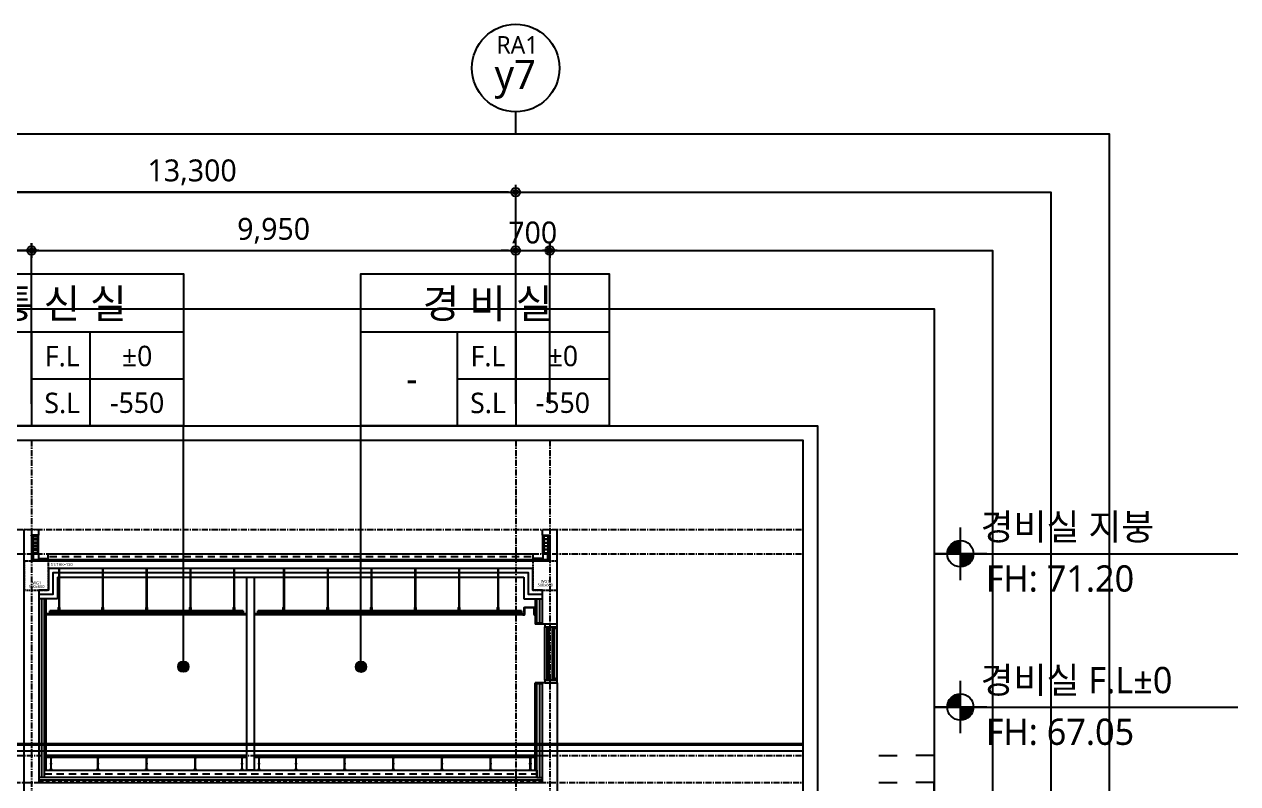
# Model space of a CAD drawing. Header units: millimetres. Extents: x 0 to 244676, y -5263 to 84354.
# Drawn here: x 200500 to 225440, y 26332 to 41941 of the extents above; entities that cross this region are included whole.
import ezdxf
from ezdxf.enums import TextEntityAlignment as Align

# ---------------------------------------------------------------- set-up
doc = ezdxf.new("R2010")
doc.units = ezdxf.units.MM
doc.header["$LTSCALE"] = 100
doc.header["$MEASUREMENT"] = 0
doc.header["$PDSIZE"] = -10
for name, pattern in [('CENTER', [2, 1.25, -0.25, 0.25, -0.25]), ('HID', [2.5, 1.5, -1]), ('HIDDEN', [9.525, 6.35, -3.175])]:
    doc.linetypes.add(name, pattern=pattern)
doc.layers.get('0').update_dxf_attribs({"linetype": 'CONTINUOUS'})
doc.layers.get('Defpoints').update_dxf_attribs({"color": 171, "linetype": 'CONTINUOUS'})
doc.layers.add('A-XXXX-HATC', color=8, linetype='CONTINUOUS', lineweight=18)
for name, color, linetype in [('ACCESS FLOOR', 9, 'CONTINUOUS'), ('CEN(ST)', 1, 'CENTER'), ('CON', 2, 'CONTINUOUS'), ('DIM', 7, 'CONTINUOUS'), ('ELE4', 4, 'CONTINUOUS'), ('FIN', 8, 'CONTINUOUS'), ('FIN-2', 251, 'CONTINUOUS'), ('INS', 5, 'BATTING'), ('LED', 7, 'CONTINUOUS'), ('NDIM', 7, 'CONTINUOUS'), ('STL', 3, 'CONTINUOUS'), ('SYM', 7, 'CONTINUOUS'), ('SYM(AXIS)', 7, 'CONTINUOUS'), ('TEXT(AXIS)', 2, 'CONTINUOUS'), ('TEXT(실명)', 3, 'CONTINUOUS'), ('TEXT-기입', 6, 'CONTINUOUS'), ('TITLE', 7, 'CONTINUOUS'), ('WAL', 3, 'CONTINUOUS'), ('WALL-석고보드', 7, 'CONTINUOUS'), ('WIN', 4, 'CONTINUOUS'), ('WIN-G', 252, 'CONTINUOUS'), ('wire-meshes', 1, 'CONTINUOUS'), ('방수', 8, 'HIDDEN')]:
    doc.layers.add(name, color=color, linetype=linetype)
doc.styles.add('TE', font='malgun_0.ttf')
doc.styles.add('나눔바른고딕', font='NanumBarunGothic.ttf')
doc.linetypes.add('BATTING', pattern='A,0.0001,-0.1,[134,ltypeshp.shx,S=0.1,R=0,X=-0.1,Y=0],-0.2,[134,ltypeshp.shx,S=0.1,R=180,X=0.1,Y=0],-0.1', length=0.4001)
doc.dimstyles.new('BA', dxfattribs={"dimscale": 500, "dimtxt": 3, "dimasz": 1, "dimexe": 1, "dimexo": 5, "dimgap": 0.9, "dimtad": 1, "dimdec": 0, "dimdsep": 46, "dimlunit": 6, "dimtxsty": 'TE', "dimblk": 'DDD', "dimcen": 2.5, "dimclrd": 256, "dimclre": 256, "dimclrt": 3, "dimazin": 2, "dimtfac": 1, "dimtdec": 0, "dimtix": 1, "dimtmove": 2, "dimatfit": 3, "dimldrblk": 'DDD', "dimfxl": 1, "dimtolj": 1, "dimtzin": 0, "dimarcsym": 2})
pattern_1 = [(45, (-35001092.737, 1074977.951), (-8.838834765, 8.838834765), []), (135, (-35001092.737, 1074977.951), (-8.838834765, -8.838834765), [])]

# ---------------------------------------------------------------- blocks, each defined once
blk = doc.blocks.new('A$C2F20087E')
at = {"layer": 'SYM(AXIS)'}
blk.add_line((600, 0), (600, 300), dxfattribs=at)
blk.add_circle((600, 900), 600, dxfattribs=at)
blk = doc.blocks.new('A$Cc125c439')
at = {"layer": 'WIN'}
for points in [[(0, 1200), (0, 1150), (250, 1150), (250, 1200), (0, 1200)], [(0, 50), (0, 1150)], [(250, 50), (250, 1150)], [(0, 50), (0, 0), (250, 0), (250, 50), (0, 50)]]:
    blk.add_lwpolyline(points, dxfattribs=at)
for points in [[(95, 1100), (45, 1100), (45, 1150), (95, 1150)], [(205, 1100), (155, 1100), (155, 1150), (205, 1150)], [(95, 50), (45, 50), (45, 100), (95, 100)], [(205, 50), (155, 50), (155, 100), (205, 100)]]:
    blk.add_lwpolyline(points, close=True, dxfattribs=at)
at = {"layer": 'WIN-G'}
for points in [[(50, 100), (50, 1100)], [(90, 100), (90, 1100)], [(160, 100), (160, 1100)], [(200, 100), (200, 1100)]]:
    blk.add_lwpolyline(points, dxfattribs=at)
blk = doc.blocks.new('DDD')
at = {"layer": 'DIM', "color": 0}
for p, q in [((-1, 0), (1, 0)), ((0, -1), (0, 1))]:
    blk.add_line(p, q, dxfattribs=at)
for radius in [0.6, 0.3]:
    blk.add_circle((0, 0), radius, dxfattribs=at)
blk = doc.blocks.new('*D172')
at = {"layer": 'Defpoints', "color": 0, "ltscale": 0.4, "transparency": 16777216}
for p in [(210600, 37291), (200650, 33391), (210600, 33391)]:
    blk.add_point(p, dxfattribs=at)
at = {"layer": 'NDIM', "lineweight": -2, "ltscale": 0.4, "transparency": 16777216}
for p, q in [((200650, 34141), (200650, 37441)), ((210600, 34141), (210600, 37441)), ((200800, 37291), (210450, 37291))]:
    blk.add_line(p, q, dxfattribs=at)
at = {"layer": 'NDIM', "lineweight": -2, "ltscale": 0.4, "transparency": 16777216, "xscale": 150, "yscale": 150, "zscale": 150, "rotation": 180}
blk.add_blockref('DDD', (200650, 37291), dxfattribs=at)
at = {"layer": 'NDIM', "lineweight": -2, "ltscale": 0.4, "transparency": 16777216, "xscale": 150, "yscale": 150, "zscale": 150}
blk.add_blockref('DDD', (210600, 37291), dxfattribs=at)
at = {"layer": 'NDIM', "color": 3, "ltscale": 0.4, "transparency": 16777216, "insert": (205625, 37696), "char_height": 450, "attachment_point": 5, "style": 'TE'}
blk.add_mtext('\\A1;9,950', dxfattribs=at)
blk = doc.blocks.new('*D173')
at = {"layer": 'Defpoints', "color": 0, "ltscale": 0.4, "transparency": 16777216}
for p in [(197300, 38491), (197300, 33391), (210600, 33391)]:
    blk.add_point(p, dxfattribs=at)
at = {"layer": 'NDIM', "lineweight": -2, "ltscale": 0.4, "transparency": 16777216}
for p, q in [((197300, 34141), (197300, 38641)), ((210450, 38491), (197450, 38491)), ((210600, 34141), (210600, 38641))]:
    blk.add_line(p, q, dxfattribs=at)
at = {"layer": 'NDIM', "lineweight": -2, "ltscale": 0.4, "transparency": 16777216, "xscale": 150, "yscale": 150, "zscale": 150, "rotation": 180}
blk.add_blockref('DDD', (197300, 38491), dxfattribs=at)
at = {"layer": 'NDIM', "lineweight": -2, "ltscale": 0.4, "transparency": 16777216, "xscale": 150, "yscale": 150, "zscale": 150}
blk.add_blockref('DDD', (210600, 38491), dxfattribs=at)
at = {"layer": 'NDIM', "color": 3, "ltscale": 0.4, "transparency": 16777216, "insert": (203950, 38897), "char_height": 450, "attachment_point": 5, "style": 'TE'}
blk.add_mtext('\\A1;13,300', dxfattribs=at)
blk = doc.blocks.new('*D174')
at = {"layer": 'Defpoints', "color": 0, "ltscale": 0.4, "transparency": 16777216}
for p in [(197300, 37291), (197300, 33391), (200650, 33391)]:
    blk.add_point(p, dxfattribs=at)
at = {"layer": 'NDIM', "lineweight": -2, "ltscale": 0.4, "transparency": 16777216}
for p, q in [((197300, 34141), (197300, 37441)), ((200650, 34141), (200650, 37441)), ((200500, 37291), (197450, 37291))]:
    blk.add_line(p, q, dxfattribs=at)
at = {"layer": 'NDIM', "lineweight": -2, "ltscale": 0.4, "transparency": 16777216, "xscale": 150, "yscale": 150, "zscale": 150, "rotation": 180}
blk.add_blockref('DDD', (197300, 37291), dxfattribs=at)
at = {"layer": 'NDIM', "lineweight": -2, "ltscale": 0.4, "transparency": 16777216, "xscale": 150, "yscale": 150, "zscale": 150}
blk.add_blockref('DDD', (200650, 37291), dxfattribs=at)
at = {"layer": 'NDIM', "color": 3, "ltscale": 0.4, "transparency": 16777216, "insert": (198975, 37696), "char_height": 450, "attachment_point": 5, "style": 'TE'}
blk.add_mtext('\\A1;3,350', dxfattribs=at)
blk = doc.blocks.new('*D175')
at = {"layer": 'Defpoints', "color": 0, "ltscale": 0.4, "transparency": 16777216}
for p in [(211300, 37291), (210600, 33391), (211300, 33391)]:
    blk.add_point(p, dxfattribs=at)
at = {"layer": 'NDIM', "lineweight": -2, "ltscale": 0.4, "transparency": 16777216}
for p, q in [((210600, 34141), (210600, 37441)), ((211300, 34141), (211300, 37441)), ((210450, 37291), (210300, 37291)), ((210600, 37291), (211300, 37291)), ((211450, 37291), (211600, 37291))]:
    blk.add_line(p, q, dxfattribs=at)
at = {"layer": 'NDIM', "lineweight": -2, "ltscale": 0.4, "transparency": 16777216, "xscale": 150, "yscale": 150, "zscale": 150}
blk.add_blockref('DDD', (210600, 37291), dxfattribs=at)
at = {"layer": 'NDIM', "lineweight": -2, "ltscale": 0.4, "transparency": 16777216, "xscale": 150, "yscale": 150, "zscale": 150, "rotation": 180}
blk.add_blockref('DDD', (211300, 37291), dxfattribs=at)
at = {"layer": 'NDIM', "color": 3, "ltscale": 0.4, "transparency": 16777216, "insert": (210950, 37658), "char_height": 450, "attachment_point": 5, "style": 'TE'}
blk.add_mtext('\\A1;700', dxfattribs=at)
blk = doc.blocks.new('A$C19853FC8')
at = {"layer": 'SYM'}
for p, q in [((1800, 0), (1800, 3600)), ((3600, 1800), (0, 1800))]:
    blk.add_line(p, q, dxfattribs=at)
blk.add_circle((1800, 1800), 900, dxfattribs=at)
for points in [[(900, 1800), (1800, 2700), (914, 1959), (1643, 2686)], [(914, 1959), (1643, 2686), (954, 2112), (1492, 2646)], [(954, 2112), (1492, 2646), (1025, 2260), (1346, 2576)], [(1025, 2260), (1346, 2576), (1109, 2378), (1222, 2491)], [(1800, 900), (2700, 1800), (1959, 914), (2686, 1643)], [(1959, 914), (2686, 1643), (2112, 954), (2646, 1492)], [(2112, 954), (2646, 1492), (2260, 1025), (2576, 1346)], [(2260, 1025), (2576, 1346), (2378, 1109), (2491, 1222)]]:
    blk.add_solid(points, dxfattribs=at)
at = {"layer": 'SYM', "linetype": 'Continuous'}
for points in [[(1800, 2700), (1800, 1800), (900, 1800)], [(2700, 1800), (1800, 900), (1800, 1800)]]:
    blk.add_solid(points, dxfattribs=at)
blk = doc.blocks.new('A$C51E23882')
at = {"layer": 'TITLE'}
blk.add_lwpolyline([(8500, 0), (0, 0), (0, 5200), (8500, 5200)], close=True, dxfattribs=at)
for points in [[(8500, 3200), (0, 3200)], [(3300, 3200), (3300, 0)], [(5300, 3200), (5300, 0)], [(3300, 1600), (8500, 1600)]]:
    blk.add_lwpolyline(points, dxfattribs=at)
at = {"layer": 'TITLE', "style": '나눔바른고딕'}
for s, p in [('F.L', (4352, 2378)), ('S.L', (4352, 778))]:
    blk.add_text(s, height=700, dxfattribs=at).set_placement(p, align=Align.MIDDLE)

msp = doc.modelspace()

# ---------------------------------------------------------------- hatches: boundary and pattern name
at = {"layer": 'A-XXXX-HATC', "ltscale": 0.1}
h = msp.add_hatch(dxfattribs=at)
h.set_pattern_fill('ANSI37', color=256, scale=100)
h.set_pattern_definition(pattern_1)
edge = h.paths.add_edge_path()
edge.add_line((200690, 31059), (200690, 30939))
edge.add_line((200690, 30939), (200688.8, 30939))
edge.add_line((200688.8, 30939), (200670, 30957.9))
edge.add_line((200670, 30957.9), (200670, 31059.1))
edge.add_line((200670, 31059.1), (200690, 31059))
h = msp.add_hatch(dxfattribs=at)
h.set_pattern_fill('ANSI37', color=256, scale=100)
h.set_pattern_definition(pattern_1)
edge = h.paths.add_edge_path()
edge.add_line((211260, 31059), (211260, 30939))
edge.add_line((211260, 30939), (211261.2, 30939))
edge.add_line((211261.2, 30939), (211280, 30957.9))
edge.add_line((211280, 30957.9), (211280, 31059.1))
edge.add_line((211280, 31059.1), (211260, 31059))
at = {"layer": 'LED'}
h = msp.add_hatch(color=256, dxfattribs=at)
h.dxf.hatch_style = 1
edge = h.paths.add_edge_path()
edge.add_arc((203770, 28739), 108, 180, 540, ccw=False)
h = msp.add_hatch(color=256, dxfattribs=at)
h.dxf.hatch_style = 1
edge = h.paths.add_edge_path()
edge.add_arc((207421.5, 28736), 108, 180, 540, ccw=False)

# ---------------------------------------------------------------- linework, layer by layer
at = {"ltscale": 10000}
for points in [[(203770, 28739), (203770, 33691)], [(207420, 28739), (207420, 33691)]]:
    msp.add_lwpolyline(points, dxfattribs=at)
msp.add_lwpolyline([(205075, 30579), (205225, 30579), (205225, 26609), (205075, 26609)], close=True, dxfattribs=at)
at = {"layer": 'ACCESS FLOOR'}
for p, q in [((205075, 26909), (200950, 26909)), ((200950, 26906), (205075, 26906)), ((200950, 26896), (205075, 26896)), ((200950, 26886), (205075, 26886)), ((200950, 26875.4), (205075, 26875.4)), ((201035, 26856), (201027.5, 26886)), ((201065, 26856), (201035, 26856)), ((201040, 26896), (201040, 26875.4)), ((201060, 26896), (201040, 26896)), ((201040, 26875.4), (201060, 26875.4)), ((201040, 26751.9), (201040, 26731.3)), ((201060, 26751.9), (201040, 26751.9)), ((201040, 26731.3), (201060, 26731.3)), ((201045, 26856), (201045, 26751.9)), ((201045, 26731.3), (201045, 26615.1)), ((201050, 26906), (201050, 26896)), ((201055, 26751.9), (201055, 26856)), ((201055, 26615.1), (201055, 26731.3)), ((201060, 26875.4), (201060, 26896)), ((201060, 26731.3), (201060, 26751.9)), ((201065, 26856), (201072.5, 26886)), ((201997.5, 26856), (201990, 26886)), ((202027.5, 26856), (201997.5, 26856)), ((202002.5, 26896), (202002.5, 26875.4)), ((202022.5, 26896), (202002.5, 26896)), ((202002.5, 26875.4), (202022.5, 26875.4)), ((202002.5, 26751.9), (202002.5, 26731.3)), ((202022.5, 26751.9), (202002.5, 26751.9)), ((202002.5, 26731.3), (202022.5, 26731.3)), ((202007.5, 26856), (202007.5, 26751.9)), ((202007.5, 26731.3), (202007.5, 26615.1)), ((202012.5, 26906), (202012.5, 26896)), ((202017.5, 26751.9), (202017.5, 26856)), ((202017.5, 26615.1), (202017.5, 26731.3)), ((202022.5, 26875.4), (202022.5, 26896)), ((202022.5, 26731.3), (202022.5, 26751.9)), ((202027.5, 26856), (202035, 26886)), ((202997.5, 26856), (202990, 26886)), ((203027.5, 26856), (202997.5, 26856)), ((203002.5, 26896), (203002.5, 26875.4)), ((203022.5, 26896), (203002.5, 26896)), ((203002.5, 26875.4), (203022.5, 26875.4)), ((203002.5, 26751.9), (203002.5, 26731.3)), ((203022.5, 26751.9), (203002.5, 26751.9)), ((203002.5, 26731.3), (203022.5, 26731.3)), ((203007.5, 26856), (203007.5, 26751.9)), ((203007.5, 26731.3), (203007.5, 26615.1)), ((203012.5, 26906), (203012.5, 26896)), ((203017.5, 26751.9), (203017.5, 26856)), ((203017.5, 26615.1), (203017.5, 26731.3)), ((203022.5, 26875.4), (203022.5, 26896)), ((203022.5, 26731.3), (203022.5, 26751.9)), ((203027.5, 26856), (203035, 26886)), ((203997.5, 26856), (203990, 26886)), ((204027.5, 26856), (203997.5, 26856)), ((204002.5, 26896), (204002.5, 26875.4)), ((204022.5, 26896), (204002.5, 26896)), ((204002.5, 26875.4), (204022.5, 26875.4)), ((204002.5, 26751.9), (204002.5, 26731.3)), ((204022.5, 26751.9), (204002.5, 26751.9)), ((204002.5, 26731.3), (204022.5, 26731.3)), ((204007.5, 26856), (204007.5, 26751.9)), ((204007.5, 26731.3), (204007.5, 26615.1)), ((204012.5, 26906), (204012.5, 26896)), ((204017.5, 26751.9), (204017.5, 26856)), ((204017.5, 26615.1), (204017.5, 26731.3)), ((204022.5, 26875.4), (204022.5, 26896)), ((204022.5, 26731.3), (204022.5, 26751.9)), ((204027.5, 26856), (204035, 26886)), ((204960, 26856), (204952.5, 26886)), ((204990, 26856), (204960, 26856)), ((204965, 26896), (204965, 26875.4)), ((204985, 26896), (204965, 26896)), ((204965, 26875.4), (204985, 26875.4)), ((204965, 26751.9), (204965, 26731.3)), ((204985, 26751.9), (204965, 26751.9)), ((204965, 26731.3), (204985, 26731.3)), ((204970, 26856), (204970, 26751.9)), ((204970, 26731.3), (204970, 26615.1)), ((204975, 26906), (204975, 26896)), ((204980, 26751.9), (204980, 26856)), ((204980, 26615.1), (204980, 26731.3)), ((204985, 26875.4), (204985, 26896)), ((204985, 26731.3), (204985, 26751.9)), ((204990, 26856), (204997.5, 26886)), ((211000, 26909), (205225, 26909)), ((205225, 26906), (211000, 26906)), ((205225, 26896), (211000, 26896)), ((205225, 26886), (211000, 26886)), ((205225, 26875.4), (211000, 26875.4)), ((205310, 26856), (205302.5, 26886)), ((205340, 26856), (205310, 26856)), ((205315, 26896), (205315, 26875.4)), ((205335, 26896), (205315, 26896)), ((205315, 26875.4), (205335, 26875.4)), ((205315, 26751.9), (205315, 26731.3)), ((205335, 26751.9), (205315, 26751.9)), ((205315, 26731.3), (205335, 26731.3)), ((205320, 26856), (205320, 26751.9)), ((205320, 26731.3), (205320, 26615.1)), ((205325, 26906), (205325, 26896)), ((205330, 26751.9), (205330, 26856)), ((205330, 26615.1), (205330, 26731.3)), ((205335, 26875.4), (205335, 26896)), ((205335, 26731.3), (205335, 26751.9)), ((205340, 26856), (205347.5, 26886)), ((206068.2, 26856), (206060.7, 26886)), ((206098.2, 26856), (206068.2, 26856)), ((206073.2, 26896), (206073.2, 26875.4)), ((206093.2, 26896), (206073.2, 26896)), ((206073.2, 26875.4), (206093.2, 26875.4)), ((206073.2, 26751.9), (206073.2, 26731.3)), ((206093.2, 26751.9), (206073.2, 26751.9)), ((206073.2, 26731.3), (206093.2, 26731.3)), ((206078.2, 26856), (206078.2, 26751.9)), ((206078.2, 26731.3), (206078.2, 26615.1)), ((206083.2, 26906), (206083.2, 26896)), ((206088.2, 26751.9), (206088.2, 26856)), ((206088.2, 26615.1), (206088.2, 26731.3)), ((206093.2, 26875.4), (206093.2, 26896)), ((206093.2, 26731.3), (206093.2, 26751.9)), ((206098.2, 26856), (206105.7, 26886)), ((207068.2, 26856), (207060.7, 26886)), ((207098.2, 26856), (207068.2, 26856)), ((207073.2, 26896), (207073.2, 26875.4)), ((207093.2, 26896), (207073.2, 26896)), ((207073.2, 26875.4), (207093.2, 26875.4)), ((207073.2, 26751.9), (207073.2, 26731.3)), ((207093.2, 26751.9), (207073.2, 26751.9)), ((207073.2, 26731.3), (207093.2, 26731.3)), ((207078.2, 26856), (207078.2, 26751.9)), ((207078.2, 26731.3), (207078.2, 26615.1)), ((207083.2, 26906), (207083.2, 26896)), ((207088.2, 26751.9), (207088.2, 26856)), ((207088.2, 26615.1), (207088.2, 26731.3)), ((207093.2, 26875.4), (207093.2, 26896)), ((207093.2, 26731.3), (207093.2, 26751.9)), ((207098.2, 26856), (207105.7, 26886)), ((208068.2, 26856), (208060.7, 26886)), ((208098.2, 26856), (208068.2, 26856)), ((208073.2, 26896), (208073.2, 26875.4)), ((208093.2, 26896), (208073.2, 26896)), ((208073.2, 26875.4), (208093.2, 26875.4)), ((208073.2, 26751.9), (208073.2, 26731.3)), ((208093.2, 26751.9), (208073.2, 26751.9)), ((208073.2, 26731.3), (208093.2, 26731.3)), ((208078.2, 26856), (208078.2, 26751.9)), ((208078.2, 26731.3), (208078.2, 26615.1)), ((208083.2, 26906), (208083.2, 26896)), ((208088.2, 26751.9), (208088.2, 26856)), ((208088.2, 26615.1), (208088.2, 26731.3)), ((208093.2, 26875.4), (208093.2, 26896)), ((208093.2, 26731.3), (208093.2, 26751.9)), ((208098.2, 26856), (208105.7, 26886)), ((209068.2, 26856), (209060.7, 26886)), ((209098.2, 26856), (209068.2, 26856)), ((209073.2, 26896), (209073.2, 26875.4)), ((209093.2, 26896), (209073.2, 26896)), ((209073.2, 26875.4), (209093.2, 26875.4)), ((209073.2, 26751.9), (209073.2, 26731.3)), ((209093.2, 26751.9), (209073.2, 26751.9)), ((209073.2, 26731.3), (209093.2, 26731.3)), ((209078.2, 26856), (209078.2, 26751.9)), ((209078.2, 26731.3), (209078.2, 26615.1)), ((209083.2, 26906), (209083.2, 26896)), ((209088.2, 26751.9), (209088.2, 26856)), ((209088.2, 26615.1), (209088.2, 26731.3)), ((209093.2, 26875.4), (209093.2, 26896)), ((209093.2, 26731.3), (209093.2, 26751.9)), ((209098.2, 26856), (209105.7, 26886)), ((210068.2, 26856), (210060.7, 26886)), ((210098.2, 26856), (210068.2, 26856)), ((210073.2, 26896), (210073.2, 26875.4)), ((210093.2, 26896), (210073.2, 26896)), ((210073.2, 26875.4), (210093.2, 26875.4)), ((210073.2, 26751.9), (210073.2, 26731.3)), ((210093.2, 26751.9), (210073.2, 26751.9)), ((210073.2, 26731.3), (210093.2, 26731.3)), ((210078.2, 26856), (210078.2, 26751.9)), ((210078.2, 26731.3), (210078.2, 26615.1)), ((210083.2, 26906), (210083.2, 26896)), ((210088.2, 26751.9), (210088.2, 26856)), ((210088.2, 26615.1), (210088.2, 26731.3)), ((210093.2, 26875.4), (210093.2, 26896)), ((210093.2, 26731.3), (210093.2, 26751.9)), ((210098.2, 26856), (210105.7, 26886)), ((210885, 26856), (210877.5, 26886)), ((210885, 26856), (210915, 26856)), ((210890, 26875.4), (210890, 26896)), ((210890, 26896), (210910, 26896)), ((210910, 26875.4), (210890, 26875.4)), ((210890, 26731.3), (210890, 26751.9)), ((210890, 26751.9), (210910, 26751.9)), ((210910, 26731.3), (210890, 26731.3)), ((210895, 26751.9), (210895, 26856)), ((210895, 26615.1), (210895, 26731.3)), ((210900, 26906), (210900, 26896)), ((210905, 26856), (210905, 26751.9)), ((210905, 26731.3), (210905, 26615.1)), ((210910, 26896), (210910, 26875.4)), ((210910, 26751.9), (210910, 26731.3)), ((210915, 26856), (210922.5, 26886)), ((201018.5, 26615.1), (201018.5, 26609)), ((201081.5, 26615.1), (201018.5, 26615.1)), ((201081.5, 26615.1), (201081.5, 26609)), ((201981, 26615.1), (201981, 26609)), ((202044, 26615.1), (201981, 26615.1)), ((202044, 26615.1), (202044, 26609)), ((202981, 26615.1), (202981, 26609)), ((203044, 26615.1), (202981, 26615.1)), ((203044, 26615.1), (203044, 26609)), ((203981, 26615.1), (203981, 26609)), ((204044, 26615.1), (203981, 26615.1)), ((204044, 26615.1), (204044, 26609)), ((204943.5, 26615.1), (204943.5, 26609)), ((205006.5, 26615.1), (204943.5, 26615.1)), ((205006.5, 26615.1), (205006.5, 26609)), ((205293.5, 26615.1), (205293.5, 26609)), ((205356.5, 26615.1), (205293.5, 26615.1)), ((205356.5, 26615.1), (205356.5, 26609)), ((206051.7, 26615.1), (206051.7, 26609)), ((206114.7, 26615.1), (206051.7, 26615.1)), ((206114.7, 26615.1), (206114.7, 26609)), ((207051.7, 26615.1), (207051.7, 26609)), ((207114.7, 26615.1), (207051.7, 26615.1)), ((207114.7, 26615.1), (207114.7, 26609)), ((208051.7, 26615.1), (208051.7, 26609)), ((208114.7, 26615.1), (208051.7, 26615.1)), ((208114.7, 26615.1), (208114.7, 26609)), ((209051.7, 26615.1), (209051.7, 26609)), ((209114.7, 26615.1), (209051.7, 26615.1)), ((209114.7, 26615.1), (209114.7, 26609)), ((210051.7, 26615.1), (210051.7, 26609)), ((210114.7, 26615.1), (210051.7, 26615.1)), ((210114.7, 26615.1), (210114.7, 26609)), ((210868.5, 26615.1), (210868.5, 26609)), ((210868.5, 26615.1), (210931.5, 26615.1)), ((210931.5, 26615.1), (210931.5, 26609))]:
    msp.add_line(p, q, dxfattribs=at)
at = {"layer": 'CEN(ST)'}
for p, q in [((200650, 33391), (200650, 24809)), ((210600, 33391), (210600, 11459)), ((211300, 33391), (211300, 24809)), ((200150, 26909), (216500, 26909)), ((142300, 26359), (216500, 26359))]:
    msp.add_line(p, q, dxfattribs=at)
for points in [[(200150, 31559), (216500, 31559)], [(200150, 31059), (216500, 31059)]]:
    msp.add_lwpolyline(points, dxfattribs=at)
at = {"layer": 'CON', "ltscale": 1000}
for p, q in [((200500, 25309), (200500, 31559)), ((211150, 26359), (211150, 28409))]:
    msp.add_line(p, q, dxfattribs=at)
at = {"layer": 'CON', "ltscale": 10000}
for p, q in [((200800, 31549), (200500, 31559)), ((200800, 31439), (200635, 31439)), ((200650, 31430.4), (200650, 30909)), ((211150, 31549), (211450, 31559)), ((211150, 31439), (211315, 31439)), ((211300, 31430.4), (211300, 30909))]:
    msp.add_line(p, q, dxfattribs=at)
at = {"layer": 'CON', "ltscale": 5}
for p, q in [((200650, 31430.4), (200635, 31439)), ((200800, 31439), (200800, 31549)), ((211150, 31439), (211150, 31549)), ((211300, 31430.4), (211315, 31439))]:
    msp.add_line(p, q, dxfattribs=at)
at = {"layer": 'CON', "ltscale": 1000}
for points in [[(211450, 29609), (211450, 31559)], [(211300, 30909), (200650, 30909)], [(211450, 29609), (211150, 29609), (211150, 30309), (210950, 30309), (210950, 30759), (201000, 30759), (201000, 30309), (200800, 30309), (200800, 26359), (211150, 26359)], [(211450, 28409), (211150, 28409)], [(211450, 28409), (211450, 25819), (211500, 25819), (211500, 13509)]]:
    msp.add_lwpolyline(points, dxfattribs=at)
at = {"layer": 'Defpoints'}
for p, q in [((142300, 27159), (216500, 27159)), ((142300, 27129), (216500, 27129)), ((142300, 27009), (216500, 27009))]:
    msp.add_line(p, q, dxfattribs=at)
at = {"layer": 'Defpoints', "ltscale": 10000}
for points in [[(222800, 5159), (136000, 5159), (136000, 39691), (222800, 39691)], [(221600, 6359), (137200, 6359), (137200, 38491), (221600, 38491)], [(220400, 7559), (138400, 7559), (138400, 37291), (220400, 37291)], [(219200, 8759), (139600, 8759), (139600, 36091), (219200, 36091)], [(216800, 11159), (142000, 11159), (142000, 33691), (216800, 33691)], [(216500, 11459), (142300, 11459), (142300, 33391), (216500, 33391)]]:
    msp.add_lwpolyline(points, close=True, dxfattribs=at)
at = {"layer": 'Defpoints', "linetype": 'HID', "ltscale": 0.1}
for points in [[(200500, 30309), (201000, 30309), (201000, 30909), (200500, 30909)], [(210950, 30309), (211450, 30309), (211450, 30909), (210950, 30909)]]:
    msp.add_lwpolyline(points, close=True, dxfattribs=at)
at = {"layer": 'ELE4'}
msp.add_lwpolyline([(210778, 29857.6), (210775, 29857.6), (210775, 29956.6), (210983.4, 29956.6), (210983.4, 29857.6), (210980.4, 29857.6), (210980.4, 29953.6), (210778, 29953.6), (210778, 29857.6)], dxfattribs=at)
at = {"layer": 'FIN', "ltscale": 5}
for p, q in [((200790, 31059), (200790, 31439)), ((211160, 31059), (211160, 31439))]:
    msp.add_line(p, q, dxfattribs=at)
at = {"layer": 'FIN'}
for p, q in [((200688.8, 30939), (211261.2, 30939)), ((200990, 31059), (210960, 31059))]:
    msp.add_line(p, q, dxfattribs=at)
for points in [[(200670, 31059), (200790, 31059), (200790, 30959), (200990, 30959), (200990, 31059)], [(211280, 31059), (211160, 31059), (211160, 30959), (210960, 30959), (210960, 31059)]]:
    msp.add_lwpolyline(points, dxfattribs=at)
at = {"layer": 'FIN', "ltscale": 1000}
msp.add_lwpolyline([(211035, 26459), (200915, 26459), (200915, 26609), (211035, 26609)], close=True, dxfattribs=at)
at = {"layer": 'FIN-2'}
for p, q in [((200655, 31430.9), (200635, 31439)), ((211295, 31430.9), (211315, 31439)), ((201208, 30759), (201208, 29952)), ((201217, 30759), (201217, 29952)), ((202108, 30759), (202108, 29952)), ((202117, 30759), (202117, 29952)), ((203008, 30759), (203008, 29952)), ((203017, 30759), (203017, 29952)), ((203908, 30759), (203908, 29952)), ((203917, 30759), (203917, 29952)), ((204808, 30759), (204808, 29952)), ((204817, 30759), (204817, 29952)), ((205829.9, 30759), (205829.9, 29952)), ((205838.9, 30759), (205838.9, 29952)), ((206729.9, 30759), (206729.9, 29952)), ((206738.9, 30759), (206738.9, 29952)), ((207629.9, 30759), (207629.9, 29952)), ((207638.9, 30759), (207638.9, 29952)), ((208529.9, 30759), (208529.9, 29952)), ((208538.9, 30759), (208538.9, 29952)), ((209429.9, 30759), (209429.9, 29952)), ((209438.9, 30759), (209438.9, 29952)), ((210229.9, 30759), (210229.9, 29952)), ((210238.9, 30759), (210238.9, 29952)), ((200965, 29829), (205060, 29829)), ((200965, 29809), (200965, 29829)), ((200965, 29809), (205060, 29809)), ((205000, 29887), (201025, 29887)), ((201025, 29849), (201025, 29887)), ((201025, 29887), (201025, 29849)), ((201025, 29849), (201025, 29887)), ((201025, 29887), (201025, 29849)), ((205000, 29885.8), (201025, 29885.8)), ((205000, 29850.2), (201025, 29850.2)), ((205000, 29849), (201025, 29849)), ((205000, 29849), (205000, 29887)), ((205000, 29887), (205000, 29849)), ((205000, 29849), (205000, 29887)), ((205000, 29887), (205000, 29849)), ((205060, 29809), (205060, 29829)), ((205240, 29829), (210776.5, 29829)), ((205240, 29809), (205240, 29829)), ((205240, 29809), (210776.5, 29809)), ((210716.5, 29887), (205300, 29887)), ((205300, 29849), (205300, 29887)), ((205300, 29887), (205300, 29849)), ((205300, 29849), (205300, 29887)), ((205300, 29887), (205300, 29849)), ((210716.5, 29885.8), (205300, 29885.8)), ((210716.5, 29850.2), (205300, 29850.2)), ((210716.5, 29849), (205300, 29849)), ((210716.5, 29849), (210716.5, 29887)), ((210716.5, 29887), (210716.5, 29849)), ((210716.5, 29849), (210716.5, 29887)), ((210716.5, 29887), (210716.5, 29849)), ((210776.5, 29809), (210776.5, 29829))]:
    msp.add_line(p, q, dxfattribs=at)
at = {"layer": 'FIN-2', "ltscale": 0.1}
for p, q in [((200670, 31439), (200670, 30957.9)), ((211280, 31439), (211280, 30957.9)), ((200650, 30939.6), (200680.5, 30909)), ((200670, 30957.9), (200688.8, 30939)), ((200690, 30939), (200690, 31059)), ((211260, 30939), (211260, 31059)), ((211280, 30957.9), (211261.2, 30939)), ((211300, 30939.6), (211269.5, 30909))]:
    msp.add_line(p, q, dxfattribs=at)
at = {"layer": 'FIN-2'}
for points in [[(201222.5, 29952), (201222.5, 29847), (201202.5, 29847), (201202.5, 29952), (201222.5, 29952)], [(202122.5, 29952), (202122.5, 29847), (202102.5, 29847), (202102.5, 29952), (202122.5, 29952)], [(203022.5, 29952), (203022.5, 29847), (203002.5, 29847), (203002.5, 29952), (203022.5, 29952)], [(203922.5, 29952), (203922.5, 29847), (203902.5, 29847), (203902.5, 29952), (203922.5, 29952)], [(204822.5, 29952), (204822.5, 29847), (204802.5, 29847), (204802.5, 29952), (204822.5, 29952)], [(205844.4, 29952), (205844.4, 29847), (205824.4, 29847), (205824.4, 29952), (205844.4, 29952)], [(206744.4, 29952), (206744.4, 29847), (206724.4, 29847), (206724.4, 29952), (206744.4, 29952)], [(207644.4, 29952), (207644.4, 29847), (207624.4, 29847), (207624.4, 29952), (207644.4, 29952)], [(208544.4, 29952), (208544.4, 29847), (208524.4, 29847), (208524.4, 29952), (208544.4, 29952)], [(209444.4, 29952), (209444.4, 29847), (209424.4, 29847), (209424.4, 29952), (209444.4, 29952)], [(210244.4, 29952), (210244.4, 29847), (210224.4, 29847), (210224.4, 29952), (210244.4, 29952)], [(200963.8, 29822.8), (200950, 29822.8), (200950, 29824), (200965, 29824), (200965, 29809), (200963.8, 29809), (200963.8, 29822.8)], [(205061.2, 29822.8), (205075, 29822.8), (205075, 29824), (205060, 29824), (205060, 29809), (205061.2, 29809), (205061.2, 29822.8)], [(205238.8, 29822.8), (205225, 29822.8), (205225, 29824), (205240, 29824), (205240, 29809), (205238.8, 29809), (205238.8, 29822.8)]]:
    msp.add_lwpolyline(points, dxfattribs=at)
at = {"layer": 'INS', "ltscale": 1000}
for p, q in [((201180, 30579), (210770, 30579)), ((201180, 30579), (201180, 30129)), ((210770, 30579), (210770, 30129)), ((201180, 30129), (200800, 30129)), ((200915, 26459), (200915, 30129)), ((210770, 30129), (211150, 30129)), ((211035, 29634), (211035, 30129)), ((211035, 26459), (211035, 28384)), ((200915, 26459), (200805, 26459)), ((211035, 26459), (211145, 26459))]:
    msp.add_line(p, q, dxfattribs=at)
at = {"layer": 'INS', "linetype": 'BATTING', "ltscale": 1.4}
for p, q in [((200857.5, 30129), (200857.5, 26459)), ((211092.5, 30129), (211092.5, 29634)), ((211092.5, 28384), (211092.5, 26459))]:
    msp.add_line(p, q, dxfattribs=at)
at = {"layer": 'INS', "linetype": 'BATTING', "ltscale": 2.2}
msp.add_lwpolyline([(211150, 30219), (210860, 30219), (210860, 30669), (201090, 30669), (201090, 30219), (200800, 30219)], dxfattribs=at)
at = {"layer": 'INS', "linetype": 'BATTING', "ltscale": 1.15}
msp.add_lwpolyline([(200805, 26411.5), (211147.3, 26411.5)], dxfattribs=at)
at = {"layer": 'LED'}
for centre in [(203770, 28739), (207421.5, 28736)]:
    msp.add_circle(centre, 108, dxfattribs=at)
at = {"layer": 'STL'}
for points in [[(210755, 29807.8), (210755, 29809), (210750, 29809), (210750, 29806.6), (210779.2, 29806.6), (210779.2, 29952.4), (210979.2, 29952.4)], [(210979.2, 29952.4), (210979.2, 29806.6), (211000, 29806.6), (211000, 29807.8), (210980.4, 29807.8), (210980.4, 29953.6), (210778, 29953.6), (210778, 29807.8), (210751.2, 29807.8)]]:
    msp.add_lwpolyline(points, dxfattribs=at)
at = {"layer": 'SYM', "ltscale": 1000}
for p, q in [((219200, 31059), (225440, 31059)), ((219200, 27909), (225440, 27909)), ((218063.2, 26909), (218442.1, 26909)), ((218063.2, 26359), (218442.1, 26359))]:
    msp.add_line(p, q, dxfattribs=at)
for points in [[(219200, 27909), (219200, 26909), (218821.1, 26909)], [(219200, 25359), (219200, 26359), (218821.1, 26359)]]:
    msp.add_lwpolyline(points, dxfattribs=at)
at = {"layer": 'WAL'}
for points in [[(200680, 31421), (200770, 31421), (200770, 31364), (200680, 31364)], [(200680, 31350), (200770, 31350), (200770, 31293), (200680, 31293)], [(200680, 31279), (200770, 31279), (200770, 31222), (200680, 31222)], [(200680, 31208), (200770, 31208), (200770, 31151), (200680, 31151)], [(211270, 31421), (211180, 31421), (211180, 31364), (211270, 31364)], [(211270, 31350), (211180, 31350), (211180, 31293), (211270, 31293)], [(211270, 31279), (211180, 31279), (211180, 31222), (211270, 31222)], [(211270, 31208), (211180, 31208), (211180, 31151), (211270, 31151)], [(200680, 31137), (200770, 31137), (200770, 31080), (200680, 31080)], [(211270, 31137), (211180, 31137), (211180, 31080), (211270, 31080)]]:
    msp.add_lwpolyline(points, close=True, dxfattribs=at)
at = {"layer": 'WALL-석고보드', "ltscale": 1000}
for points in [[(200925, 30129), (200925, 26609), (200950, 26609), (200950, 30129)], [(211000, 30129), (211000, 29609)], [(211025, 30129), (211025, 29634)], [(211150, 29634), (211000, 29634)], [(211150, 29609), (211000, 29609)], [(211025, 28384), (211025, 26609), (211000, 26609), (211000, 28409)], [(211150, 28409), (211000, 28409)], [(211150, 28384), (211000, 28384)]]:
    msp.add_lwpolyline(points, dxfattribs=at)
at = {"layer": 'wire-meshes', "linetype": 'HID'}
for points in [[(201020, 30999), (210930, 30999)], [(200915, 26534), (211035, 26534)]]:
    msp.add_lwpolyline(points, dxfattribs=at)
at = {"layer": '방수', "linetype": 'HID', "ltscale": 0.05}
for p, q in [((200660, 31428.8), (200635, 31439)), ((211290, 31428.8), (211315, 31439))]:
    msp.add_line(p, q, dxfattribs=at)
at = {"layer": '방수', "linetype": 'HID', "ltscale": 0.5}
for p, q in [((200660, 31428.8), (200660, 30943.7)), ((211290, 31428.8), (211290, 30943.7)), ((200679.7, 30924), (200660, 30943.7)), ((211270.3, 30924), (211290, 30943.7)), ((200679.7, 30924), (211270.3, 30924))]:
    msp.add_line(p, q, dxfattribs=at)
msp.add_lwpolyline([(211145, 26909), (211145, 26364), (200805, 26364), (200805, 26906)], dxfattribs=at)

# ---------------------------------------------------------------- block references
for name, p, xscale, yscale, zscale in [('A$C2F20087E', (209700, 39691), 1.500000000000013, 1.500000000000013, 1.500000000000013), ('A$C51E23882', (198670, 33691), 0.6, 0.6, 0.6), ('A$C51E23882', (207420, 33691), 0.6, 0.6, 0.6)]:
    msp.add_blockref(name, p, dxfattribs=dict(xscale=xscale, yscale=yscale, zscale=zscale))
at = {"ltscale": 1000, "xscale": 0.3, "yscale": 0.3, "zscale": 0.3}
for p in [(219200, 30519), (219200, 27369)]:
    msp.add_blockref('A$C19853FC8', p, dxfattribs=at)
at = {"ltscale": 1000}
msp.add_blockref('A$Cc125c439', (211200, 28409), dxfattribs=at)

# ---------------------------------------------------------------- texts
at = {"layer": 'Defpoints', "style": 'TE'}
for s, p in [('S1:THK=150 ', (201281.1, 30790.2)), ('WG1', (200756.8, 30411)), ('500x600', (211206.8, 30368.1)), ('WG1', (211206.8, 30443.1)), ('500x600', (200756.8, 30336))]:
    msp.add_text(s, height=60, dxfattribs=at).set_placement(p, align=Align.BOTTOM_CENTER)
at = {"layer": 'TEXT(AXIS)', "style": '나눔바른고딕'}
msp.add_text('RA1', height=360, dxfattribs=at).set_placement((210635.6, 41517.7), align=Align.MIDDLE_CENTER)
msp.add_text('y7', height=600, dxfattribs=at).set_placement((210590, 40808.5), align=Align.MIDDLE)
for s, p in [('경비실 지붕', (220154.4, 31342.5)), ('FH: 71.20', (220256.9, 30280.5)), ('경비실 F.L±0', (220154.4, 28192.5)), ('FH: 67.05', (220256.9, 27130.5))]:
    msp.add_text(s, height=540, dxfattribs=at).set_placement(p)
at = {"layer": 'TEXT(실명)', "style": '나눔바른고딕'}
for s, p in [('통 신 실', (201272.6, 36207.4)), ('경 비 실', (210022.6, 36207.4))]:
    msp.add_text(s, height=600, dxfattribs=at).set_placement(p, align=Align.MIDDLE)
at = {"layer": 'TEXT-기입', "style": '나눔바른고딕'}
for s, height, p in [('±0', 420, (202819.7, 35123.7)), ('±0', 420, (211569.7, 35123.7)), ('-', 540, (208464.8, 34658.9)), ('-550', 420, (202819.7, 34163.7)), ('-550', 420, (211569.7, 34163.7))]:
    msp.add_text(s, height=height, dxfattribs=at).set_placement(p, align=Align.MIDDLE)

# ---------------------------------------------------------------- dimensions: what is measured, and where the dimension line sits
at = {"layer": 'NDIM', "ltscale": 0.4}
for base, p1, p2, picture, middle in [((197300, 38491), (210600, 33391), (197300, 33391), '*D173', (203950, 38897.4)), ((197300, 37291), (200650, 33391), (197300, 33391), '*D174', (198975, 37696.2)), ((210600, 37291), (200650, 33391), (210600, 33391), '*D172', (205625, 37696.2)), ((211300, 37291), (210600, 33391), (211300, 33391), '*D175', (210950, 37658.4))]:
    dim = msp.add_linear_dim(base=base, p1=p1, p2=p2, dimstyle='BA', override={"dimscale": 150}, dxfattribs=at)
    dim.commit()
    dim.dimension.update_dxf_attribs({"geometry": picture, "text_midpoint": middle})

doc.saveas('drawing.dxf')
